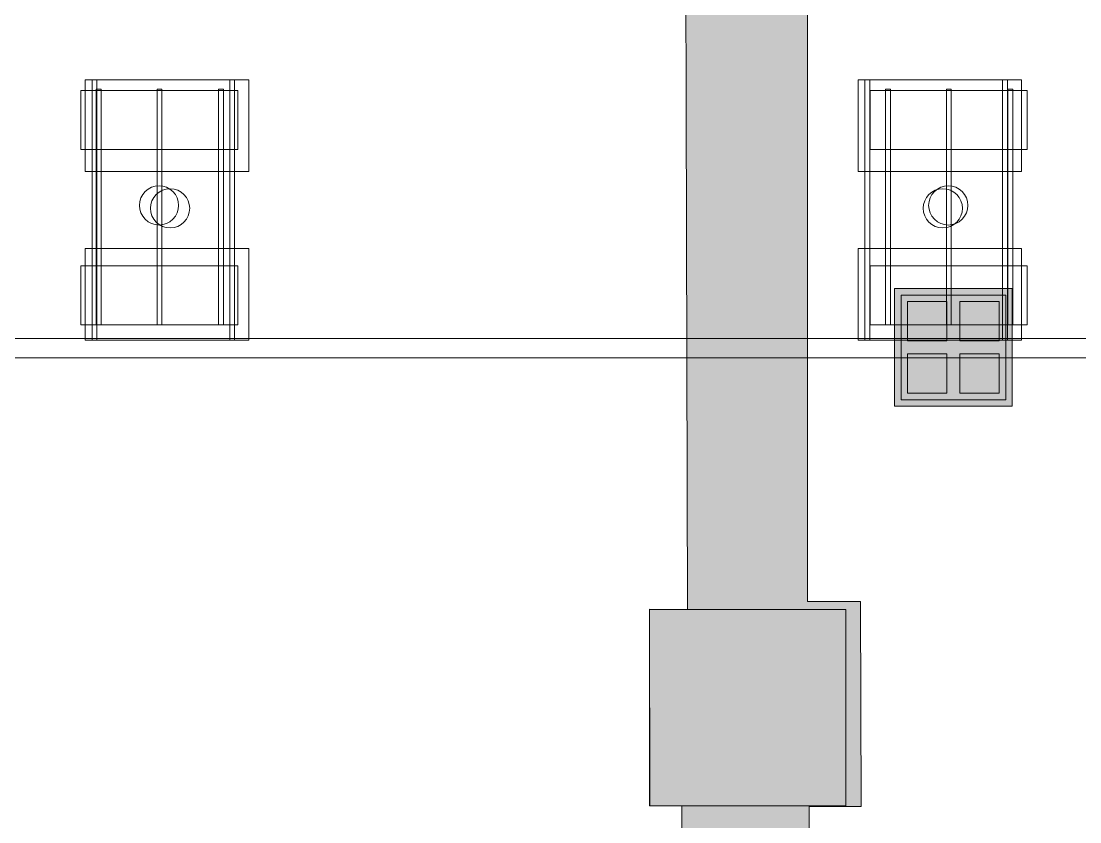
# Model space of a CAD drawing. Header units: inches. Extents: x -10671 to 1761, y -674 to 7170.
# Drawn here: x -3183.2 to -2859.6, y 1673.3 to 1918 of the extents above; entities that cross this region are included whole.
import ezdxf

# ---------------------------------------------------------------- set-up
doc = ezdxf.new("R2010")
doc.units = ezdxf.units.IN
doc.header["$LTSCALE"] = 19.2
doc.header["$MEASUREMENT"] = 0
for name, color, linetype, lineweight, true_color in [('DWG-bldg-utility box', 3, 'Continuous', 18, 0x00ff00), ('PDF', 6, 'Continuous', 5, 0xff00ff), ('Venue-Ceiling-HVAC', 7, 'Continuous', 5, 0xbbbbbb), ('Venue-Rigging Steel-High', 7, 'Continuous', 5, 0x800000)]:
    doc.layers.add(name, color=color, linetype=linetype, lineweight=lineweight, true_color=true_color)
doc.layers.add('Venue-Ceiling-Lights', color=7, linetype='Continuous', lineweight=5)
doc.layers.add('Venue-Floor Pockets', color=7, linetype='Continuous', lineweight=5)

# ---------------------------------------------------------------- blocks, each defined once
blk = doc.blocks.new('FLOORBOX')
at = {"layer": 'Venue-Floor Pockets', "linetype": 'Continuous', "lineweight": 0, "true_color": 0xaaaaaa}
blk.add_hatch(color=253, dxfattribs=at).paths.add_polyline_path([(-18, 18), (18, 18), (18, -18), (-18, -18)])
at = {"layer": 'Venue-Floor Pockets', "linetype": 'Continuous', "lineweight": 0, "true_color": 0xbbbbbb}
blk.add_hatch(color=9, dxfattribs=at).paths.add_polyline_path([(-16, 16), (16, 16), (16, -16), (-16, -16)])
at = {"layer": 'Venue-Floor Pockets', "linetype": 'Continuous', "lineweight": 0, "true_color": 0xdddddd}
for points in [[(-14, 14), (-2, 14), (-2, 2), (-14, 2)], [(2, 14), (14, 14), (14, 2), (2, 2)], [(-14, -2), (-2, -2), (-2, -14), (-14, -14)], [(2, -2), (14, -2), (14, -14), (2, -14)]]:
    blk.add_hatch(color=254, dxfattribs=at).paths.add_polyline_path(points)
at = {"layer": 'Venue-Floor Pockets', "color": 7, "linetype": 'Continuous', "lineweight": 5, "flags": 128}
for points in [[(-18, 18), (18, 18), (18, -18), (-18, -18)], [(-16, 16), (16, 16), (16, -16), (-16, -16)], [(-14, 14), (-2, 14), (-2, 2), (-14, 2)], [(2, 14), (14, 14), (14, 2), (2, 2)], [(-14, -2), (-2, -2), (-2, -14), (-14, -14)], [(2, -2), (14, -2), (14, -14), (2, -14)]]:
    blk.add_lwpolyline(points, close=True, dxfattribs=at)
blk = doc.blocks.new('Group-1335-1')
at = {"layer": 'Venue-Ceiling-HVAC'}
for points in [[(-2991.11, 1678.17, 360.05), (-2991.11, 1678.17, 390.05), (-2991.11, 1738.17, 390.05), (-2991.11, 1738.17, 360.05)], [(-2931.11, 1678.17, 360.05), (-2991.11, 1678.17, 360.05), (-2991.11, 1738.17, 360.05), (-2931.11, 1738.17, 360.05)], [(-2931.11, 1678.17, 390.05), (-2991.11, 1678.17, 390.05), (-2991.11, 1738.17, 390.05), (-2931.11, 1738.17, 390.05)], [(-2991.11, 1738.17, 360.05), (-2991.11, 1738.17, 390.05), (-2931.11, 1738.17, 390.05), (-2931.11, 1738.17, 360.05)], [(-2931.11, 1738.17, 360.05), (-2931.11, 1738.17, 390.05), (-2931.11, 1678.17, 390.05), (-2931.11, 1678.17, 360.05)], [(-2931.11, 1678.17, 360.05), (-2931.11, 1678.17, 390.05), (-2991.11, 1678.17, 390.05), (-2991.11, 1678.17, 360.05)]]:
    blk.add_3dface(points, dxfattribs=at)
blk = doc.blocks.new('Group-1500-1')
at = {"layer": 'PDF'}
for points, invisible_edges in [([(-2905.7, 1860.51, 398), (-2904.8, 1865.02, 398), (-2898.64, 1867.57, 398), (-2905.7, 1860.51, 398)], 15), ([(-2898.64, 1867.57, 398), (-2898.64, 1855.8, 398), (-2905.7, 1860.51, 398), (-2898.64, 1867.57, 398)], 15), ([(-2900.98, 1867.57, 388), (-2904.8, 1865.02, 388), (-2905.7, 1862.86, 388), (-2900.98, 1867.57, 388)], 15), ([(-2900.98, 1867.57, 388), (-2905.7, 1862.86, 388), (-2904.8, 1858.35, 388), (-2900.98, 1867.57, 388)], 15), ([(-2904.8, 1865.02, 398), (-2903.15, 1866.67, 398), (-2900.98, 1867.57, 398), (-2904.8, 1865.02, 398)], 15), ([(-2904.8, 1865.02, 398), (-2900.98, 1867.57, 398), (-2898.64, 1867.57, 398), (-2904.8, 1865.02, 398)], 15), ([(-2900.98, 1867.57, 388), (-2903.15, 1866.67, 388), (-2904.8, 1865.02, 388), (-2900.98, 1867.57, 388)], 15), ([(-2900.98, 1867.57, 388), (-2904.8, 1858.35, 388), (-2894.82, 1858.35, 388), (-2900.98, 1867.57, 388)], 15), ([(-2903.15, 1866.67, 398), (-2902.11, 1867.23, 398), (-2900.98, 1867.57, 398), (-2903.15, 1866.67, 398)], 12), ([(-2900.98, 1867.57, 388), (-2902.11, 1867.23, 388), (-2903.15, 1866.67, 388), (-2900.98, 1867.57, 388)], 12), ([(-2900.98, 1867.57, 398), (-2899.81, 1867.68, 398), (-2898.64, 1867.57, 398), (-2900.98, 1867.57, 398)], 12), ([(-2898.64, 1867.57, 388), (-2899.81, 1867.68, 388), (-2900.98, 1867.57, 388), (-2898.64, 1867.57, 388)], 12), ([(-2894.82, 1865.02, 388), (-2898.64, 1867.57, 388), (-2900.98, 1867.57, 388), (-2894.82, 1865.02, 388)], 15), ([(-2894.82, 1858.35, 388), (-2894.82, 1865.02, 388), (-2900.98, 1867.57, 388), (-2894.82, 1858.35, 388)], 15), ([(-2898.64, 1867.57, 398), (-2897.52, 1867.23, 398), (-2896.48, 1866.67, 398), (-2898.64, 1867.57, 398)], 12), ([(-2898.64, 1867.57, 398), (-2896.48, 1866.67, 398), (-2894.82, 1865.02, 398), (-2898.64, 1867.57, 398)], 15), ([(-2898.64, 1867.57, 398), (-2894.82, 1865.02, 398), (-2893.93, 1860.51, 398), (-2898.64, 1867.57, 398)], 15), ([(-2898.64, 1867.57, 398), (-2893.93, 1860.51, 398), (-2898.64, 1855.8, 398), (-2898.64, 1867.57, 398)], 15), ([(-2896.48, 1866.67, 388), (-2897.52, 1867.23, 388), (-2898.64, 1867.57, 388), (-2896.48, 1866.67, 388)], 12), ([(-2894.82, 1865.02, 388), (-2896.48, 1866.67, 388), (-2898.64, 1867.57, 388), (-2894.82, 1865.02, 388)], 15), ([(-2905.7, 1862.86, 398), (-2905.36, 1863.98, 398), (-2904.8, 1865.02, 398), (-2905.7, 1862.86, 398)], 12), ([(-2905.7, 1860.51, 398), (-2905.7, 1862.86, 398), (-2904.8, 1865.02, 398), (-2905.7, 1860.51, 398)], 15), ([(-2904.8, 1865.02, 388), (-2905.36, 1863.98, 388), (-2905.7, 1862.86, 388), (-2904.8, 1865.02, 388)], 12), ([(-2904.8, 1865.02, 398), (-2904.05, 1865.93, 398), (-2903.15, 1866.67, 398), (-2904.8, 1865.02, 398)], 12), ([(-2903.15, 1866.67, 388), (-2904.05, 1865.93, 388), (-2904.8, 1865.02, 388), (-2903.15, 1866.67, 388)], 12), ([(-2896.48, 1866.67, 398), (-2895.57, 1865.93, 398), (-2894.82, 1865.02, 398), (-2896.48, 1866.67, 398)], 12), ([(-2894.82, 1865.02, 388), (-2895.57, 1865.93, 388), (-2896.48, 1866.67, 388), (-2894.82, 1865.02, 388)], 12), ([(-2894.82, 1865.02, 398), (-2894.27, 1863.98, 398), (-2893.93, 1862.86, 398), (-2894.82, 1865.02, 398)], 12), ([(-2894.82, 1865.02, 398), (-2893.93, 1862.86, 398), (-2893.93, 1860.51, 398), (-2894.82, 1865.02, 398)], 15), ([(-2893.93, 1862.86, 388), (-2894.27, 1863.98, 388), (-2894.82, 1865.02, 388), (-2893.93, 1862.86, 388)], 12), ([(-2894.82, 1858.35, 388), (-2893.93, 1862.86, 388), (-2894.82, 1865.02, 388), (-2894.82, 1858.35, 388)], 15), ([(-2905.7, 1860.51, 398), (-2905.81, 1861.68, 398), (-2905.7, 1862.86, 398), (-2905.7, 1860.51, 398)], 12), ([(-2905.7, 1862.86, 388), (-2905.81, 1861.68, 388), (-2905.7, 1860.51, 388), (-2905.7, 1862.86, 388)], 12), ([(-2905.7, 1862.86, 388), (-2905.7, 1860.51, 388), (-2904.8, 1858.35, 388), (-2905.7, 1862.86, 388)], 15), ([(-2894.82, 1858.35, 388), (-2893.93, 1860.51, 388), (-2893.93, 1862.86, 388), (-2894.82, 1858.35, 388)], 15), ([(-2893.93, 1862.86, 398), (-2893.81, 1861.68, 398), (-2893.93, 1860.51, 398), (-2893.93, 1862.86, 398)], 12), ([(-2893.93, 1860.51, 388), (-2893.81, 1861.68, 388), (-2893.93, 1862.86, 388), (-2893.93, 1860.51, 388)], 12), ([(-2904.8, 1858.35, 398), (-2905.36, 1859.39, 398), (-2905.7, 1860.51, 398), (-2904.8, 1858.35, 398)], 12), ([(-2902.11, 1856.14, 398), (-2904.8, 1858.35, 398), (-2905.7, 1860.51, 398), (-2902.11, 1856.14, 398)], 15), ([(-2898.64, 1855.8, 398), (-2902.11, 1856.14, 398), (-2905.7, 1860.51, 398), (-2898.64, 1855.8, 398)], 15), ([(-2905.7, 1860.51, 388), (-2905.36, 1859.39, 388), (-2904.8, 1858.35, 388), (-2905.7, 1860.51, 388)], 12), ([(-2903.15, 1856.7, 398), (-2904.05, 1857.44, 398), (-2904.8, 1858.35, 398), (-2903.15, 1856.7, 398)], 12), ([(-2902.11, 1856.14, 398), (-2903.15, 1856.7, 398), (-2904.8, 1858.35, 398), (-2902.11, 1856.14, 398)], 14), ([(-2904.8, 1858.35, 388), (-2904.05, 1857.44, 388), (-2903.15, 1856.7, 388), (-2904.8, 1858.35, 388)], 12), ([(-2904.8, 1858.35, 388), (-2903.15, 1856.7, 388), (-2902.11, 1856.14, 388), (-2904.8, 1858.35, 388)], 13), ([(-2904.8, 1858.35, 388), (-2902.11, 1856.14, 388), (-2898.64, 1855.8, 388), (-2904.8, 1858.35, 388)], 15), ([(-2904.8, 1858.35, 388), (-2898.64, 1855.8, 388), (-2894.82, 1858.35, 388), (-2904.8, 1858.35, 388)], 15), ([(-2893.93, 1860.51, 398), (-2894.82, 1858.35, 398), (-2898.64, 1855.8, 398), (-2893.93, 1860.51, 398)], 15), ([(-2894.82, 1858.35, 398), (-2896.48, 1856.7, 398), (-2898.64, 1855.8, 398), (-2894.82, 1858.35, 398)], 15), ([(-2898.64, 1855.8, 388), (-2896.48, 1856.7, 388), (-2894.82, 1858.35, 388), (-2898.64, 1855.8, 388)], 15), ([(-2894.82, 1858.35, 398), (-2895.57, 1857.44, 398), (-2896.48, 1856.7, 398), (-2894.82, 1858.35, 398)], 12), ([(-2896.48, 1856.7, 388), (-2895.57, 1857.44, 388), (-2894.82, 1858.35, 388), (-2896.48, 1856.7, 388)], 12), ([(-2893.93, 1860.51, 398), (-2894.27, 1859.39, 398), (-2894.82, 1858.35, 398), (-2893.93, 1860.51, 398)], 12), ([(-2894.82, 1858.35, 388), (-2894.27, 1859.39, 388), (-2893.93, 1860.51, 388), (-2894.82, 1858.35, 388)], 12), ([(-2899.81, 1855.68, 398), (-2900.98, 1855.8, 398), (-2902.11, 1856.14, 398), (-2899.81, 1855.68, 398)], 12), ([(-2898.64, 1855.8, 398), (-2899.81, 1855.68, 398), (-2902.11, 1856.14, 398), (-2898.64, 1855.8, 398)], 14), ([(-2902.11, 1856.14, 388), (-2900.98, 1855.8, 388), (-2899.81, 1855.68, 388), (-2902.11, 1856.14, 388)], 12), ([(-2902.11, 1856.14, 388), (-2899.81, 1855.68, 388), (-2898.64, 1855.8, 388), (-2902.11, 1856.14, 388)], 13), ([(-2896.48, 1856.7, 398), (-2897.52, 1856.14, 398), (-2898.64, 1855.8, 398), (-2896.48, 1856.7, 398)], 12), ([(-2898.64, 1855.8, 388), (-2897.52, 1856.14, 388), (-2896.48, 1856.7, 388), (-2898.64, 1855.8, 388)], 12)]:
    blk.add_3dface(points, dxfattribs=dict(at, invisible_edges=invisible_edges))
for points in [[(-2902.11, 1867.23, 388), (-2902.11, 1867.23, 398), (-2900.98, 1867.57, 398), (-2900.98, 1867.57, 388)], [(-2900.98, 1867.57, 388), (-2900.98, 1867.57, 398), (-2899.81, 1867.68, 398), (-2899.81, 1867.68, 388)], [(-2899.81, 1867.68, 388), (-2899.81, 1867.68, 398), (-2898.64, 1867.57, 398), (-2898.64, 1867.57, 388)], [(-2898.64, 1867.57, 388), (-2898.64, 1867.57, 398), (-2897.52, 1867.23, 398), (-2897.52, 1867.23, 388)], [(-2905.36, 1863.98, 388), (-2905.36, 1863.98, 398), (-2904.8, 1865.02, 398), (-2904.8, 1865.02, 388)], [(-2904.8, 1865.02, 388), (-2904.8, 1865.02, 398), (-2904.05, 1865.93, 398), (-2904.05, 1865.93, 388)], [(-2904.05, 1865.93, 388), (-2904.05, 1865.93, 398), (-2903.15, 1866.67, 398), (-2903.15, 1866.67, 388)], [(-2903.15, 1866.67, 388), (-2903.15, 1866.67, 398), (-2902.11, 1867.23, 398), (-2902.11, 1867.23, 388)], [(-2897.52, 1867.23, 388), (-2897.52, 1867.23, 398), (-2896.48, 1866.67, 398), (-2896.48, 1866.67, 388)], [(-2896.48, 1866.67, 388), (-2896.48, 1866.67, 398), (-2895.57, 1865.93, 398), (-2895.57, 1865.93, 388)], [(-2895.57, 1865.93, 388), (-2895.57, 1865.93, 398), (-2894.82, 1865.02, 398), (-2894.82, 1865.02, 388)], [(-2894.82, 1865.02, 388), (-2894.82, 1865.02, 398), (-2894.27, 1863.98, 398), (-2894.27, 1863.98, 388)], [(-2905.81, 1861.68, 388), (-2905.81, 1861.68, 398), (-2905.7, 1862.86, 398), (-2905.7, 1862.86, 388)], [(-2905.7, 1860.51, 388), (-2905.7, 1860.51, 398), (-2905.81, 1861.68, 398), (-2905.81, 1861.68, 388)], [(-2905.7, 1862.86, 388), (-2905.7, 1862.86, 398), (-2905.36, 1863.98, 398), (-2905.36, 1863.98, 388)], [(-2894.27, 1863.98, 388), (-2894.27, 1863.98, 398), (-2893.93, 1862.86, 398), (-2893.93, 1862.86, 388)], [(-2893.93, 1862.86, 388), (-2893.93, 1862.86, 398), (-2893.81, 1861.68, 398), (-2893.81, 1861.68, 388)], [(-2893.81, 1861.68, 388), (-2893.81, 1861.68, 398), (-2893.93, 1860.51, 398), (-2893.93, 1860.51, 388)], [(-2905.36, 1859.39, 388), (-2905.36, 1859.39, 398), (-2905.7, 1860.51, 398), (-2905.7, 1860.51, 388)], [(-2904.8, 1858.35, 388), (-2904.8, 1858.35, 398), (-2905.36, 1859.39, 398), (-2905.36, 1859.39, 388)], [(-2904.05, 1857.44, 388), (-2904.05, 1857.44, 398), (-2904.8, 1858.35, 398), (-2904.8, 1858.35, 388)], [(-2894.82, 1858.35, 388), (-2894.82, 1858.35, 398), (-2895.57, 1857.44, 398), (-2895.57, 1857.44, 388)], [(-2894.27, 1859.39, 388), (-2894.27, 1859.39, 398), (-2894.82, 1858.35, 398), (-2894.82, 1858.35, 388)], [(-2893.93, 1860.51, 388), (-2893.93, 1860.51, 398), (-2894.27, 1859.39, 398), (-2894.27, 1859.39, 388)], [(-2903.15, 1856.7, 388), (-2903.15, 1856.7, 398), (-2904.05, 1857.44, 398), (-2904.05, 1857.44, 388)], [(-2902.11, 1856.14, 388), (-2902.11, 1856.14, 398), (-2903.15, 1856.7, 398), (-2903.15, 1856.7, 388)], [(-2900.98, 1855.8, 388), (-2900.98, 1855.8, 398), (-2902.11, 1856.14, 398), (-2902.11, 1856.14, 388)], [(-2899.81, 1855.68, 388), (-2899.81, 1855.68, 398), (-2900.98, 1855.8, 398), (-2900.98, 1855.8, 388)], [(-2898.64, 1855.8, 388), (-2898.64, 1855.8, 398), (-2899.81, 1855.68, 398), (-2899.81, 1855.68, 388)], [(-2897.52, 1856.14, 388), (-2897.52, 1856.14, 398), (-2898.64, 1855.8, 398), (-2898.64, 1855.8, 388)], [(-2896.48, 1856.7, 388), (-2896.48, 1856.7, 398), (-2897.52, 1856.14, 398), (-2897.52, 1856.14, 388)], [(-2895.57, 1857.44, 388), (-2895.57, 1857.44, 398), (-2896.48, 1856.7, 398), (-2896.48, 1856.7, 388)]]:
    blk.add_3dface(points, dxfattribs=at)
blk = doc.blocks.new('Group-1501-1')
at = {"layer": 'PDF'}
for points in [[(-2923.69, 1896.79, 393.91), (-2923.69, 1896.79, 397.91), (-2875.69, 1896.79, 397.91), (-2875.69, 1896.79, 393.91)], [(-2923.69, 1878.79, 393.91), (-2923.69, 1878.79, 397.91), (-2923.69, 1896.79, 397.91), (-2923.69, 1896.79, 393.91)], [(-2875.69, 1896.79, 397.91), (-2923.69, 1896.79, 397.91), (-2923.69, 1878.79, 397.91), (-2875.69, 1878.79, 397.91)], [(-2875.69, 1878.79, 393.91), (-2923.69, 1878.79, 393.91), (-2923.69, 1896.79, 393.91), (-2875.69, 1896.79, 393.91)], [(-2875.69, 1896.79, 393.91), (-2875.69, 1896.79, 397.91), (-2875.69, 1878.79, 397.91), (-2875.69, 1878.79, 393.91)], [(-2875.69, 1878.79, 393.91), (-2875.69, 1878.79, 397.91), (-2923.69, 1878.79, 397.91), (-2923.69, 1878.79, 393.91)]]:
    blk.add_3dface(points, dxfattribs=at)
blk = doc.blocks.new('Group-1502-1')
at = {"layer": 'PDF'}
for points in [[(-2881.58, 1897.18, 397.97), (-2881.58, 1897.18, 398.97), (-2880.08, 1897.18, 398.97), (-2880.08, 1897.18, 397.97)], [(-2881.58, 1825.18, 397.97), (-2881.58, 1825.18, 398.97), (-2881.58, 1897.18, 398.97), (-2881.58, 1897.18, 397.97)], [(-2880.08, 1897.18, 398.97), (-2881.58, 1897.18, 398.97), (-2881.58, 1825.18, 398.97), (-2880.08, 1825.18, 398.97)], [(-2880.08, 1825.18, 397.97), (-2881.58, 1825.18, 397.97), (-2881.58, 1897.18, 397.97), (-2880.08, 1897.18, 397.97)], [(-2880.08, 1897.18, 397.97), (-2880.08, 1897.18, 398.97), (-2880.08, 1825.18, 398.97), (-2880.08, 1825.18, 397.97)], [(-2880.08, 1825.18, 397.97), (-2880.08, 1825.18, 398.97), (-2881.58, 1825.18, 398.97), (-2881.58, 1825.18, 397.97)]]:
    blk.add_3dface(points, dxfattribs=at)
blk = doc.blocks.new('Group-1503-1')
at = {"layer": 'PDF'}
for points in [[(-2900.4, 1897.18, 397.97), (-2900.4, 1897.18, 398.97), (-2898.9, 1897.18, 398.97), (-2898.9, 1897.18, 397.97)], [(-2900.4, 1825.18, 397.97), (-2900.4, 1825.18, 398.97), (-2900.4, 1897.18, 398.97), (-2900.4, 1897.18, 397.97)], [(-2898.9, 1897.18, 398.97), (-2900.4, 1897.18, 398.97), (-2900.4, 1825.18, 398.97), (-2898.9, 1825.18, 398.97)], [(-2898.9, 1825.18, 397.97), (-2900.4, 1825.18, 397.97), (-2900.4, 1897.18, 397.97), (-2898.9, 1897.18, 397.97)], [(-2898.9, 1897.18, 397.97), (-2898.9, 1897.18, 398.97), (-2898.9, 1825.18, 398.97), (-2898.9, 1825.18, 397.97)], [(-2898.9, 1825.18, 397.97), (-2898.9, 1825.18, 398.97), (-2900.4, 1825.18, 398.97), (-2900.4, 1825.18, 397.97)]]:
    blk.add_3dface(points, dxfattribs=at)
blk = doc.blocks.new('Group-1504-1')
at = {"layer": 'PDF'}
for points in [[(-2919, 1897.18, 397.97), (-2919, 1897.18, 398.97), (-2917.5, 1897.18, 398.97), (-2917.5, 1897.18, 397.97)], [(-2919, 1825.18, 397.97), (-2919, 1825.18, 398.97), (-2919, 1897.18, 398.97), (-2919, 1897.18, 397.97)], [(-2917.5, 1897.18, 398.97), (-2919, 1897.18, 398.97), (-2919, 1825.18, 398.97), (-2917.5, 1825.18, 398.97)], [(-2917.5, 1825.18, 397.97), (-2919, 1825.18, 397.97), (-2919, 1897.18, 397.97), (-2917.5, 1897.18, 397.97)], [(-2917.5, 1897.18, 397.97), (-2917.5, 1897.18, 398.97), (-2917.5, 1825.18, 398.97), (-2917.5, 1825.18, 397.97)], [(-2917.5, 1825.18, 397.97), (-2917.5, 1825.18, 398.97), (-2919, 1825.18, 398.97), (-2919, 1825.18, 397.97)]]:
    blk.add_3dface(points, dxfattribs=at)
blk = doc.blocks.new('Group-1505-1')
at = {"layer": 'PDF'}
for points in [[(-2923.69, 1843.16, 393.91), (-2923.69, 1843.16, 397.91), (-2875.69, 1843.16, 397.91), (-2875.69, 1843.16, 393.91)], [(-2923.69, 1825.16, 393.91), (-2923.69, 1825.16, 397.91), (-2923.69, 1843.16, 397.91), (-2923.69, 1843.16, 393.91)], [(-2875.69, 1843.16, 397.91), (-2923.69, 1843.16, 397.91), (-2923.69, 1825.16, 397.91), (-2875.69, 1825.16, 397.91)], [(-2875.69, 1825.16, 393.91), (-2923.69, 1825.16, 393.91), (-2923.69, 1843.16, 393.91), (-2875.69, 1843.16, 393.91)], [(-2875.69, 1843.16, 393.91), (-2875.69, 1843.16, 397.91), (-2875.69, 1825.16, 397.91), (-2875.69, 1825.16, 393.91)], [(-2875.69, 1825.16, 393.91), (-2875.69, 1825.16, 397.91), (-2923.69, 1825.16, 397.91), (-2923.69, 1825.16, 393.91)]]:
    blk.add_3dface(points, dxfattribs=at)
blk = doc.blocks.new('Group-1506-1')
at = {"layer": 'PDF'}
for name in ['Group-1501-1', 'Group-1504-1', 'Group-1503-1', 'Group-1502-1', 'Group-1500-1', 'Group-1505-1']:
    blk.add_blockref(name, (0, 0), dxfattribs=at)
blk = doc.blocks.new('Group-1584-1')
at = {"layer": 'PDF'}
for points, invisible_edges in [([(-3146.96, 1862.86, 398), (-3144.41, 1866.67, 398), (-3139.91, 1867.57, 398), (-3146.96, 1862.86, 398)], 15), ([(-3144.41, 1856.7, 398), (-3146.96, 1862.86, 398), (-3139.91, 1867.57, 398), (-3144.41, 1856.7, 398)], 15), ([(-3142.25, 1867.57, 388), (-3146.07, 1865.02, 388), (-3146.96, 1860.51, 388), (-3142.25, 1867.57, 388)], 15), ([(-3142.25, 1867.57, 388), (-3146.96, 1860.51, 388), (-3137.74, 1856.7, 388), (-3142.25, 1867.57, 388)], 15), ([(-3142.25, 1867.57, 388), (-3144.41, 1866.67, 388), (-3146.07, 1865.02, 388), (-3142.25, 1867.57, 388)], 15), ([(-3144.41, 1866.67, 398), (-3143.37, 1867.23, 398), (-3142.25, 1867.57, 398), (-3144.41, 1866.67, 398)], 12), ([(-3144.41, 1866.67, 398), (-3142.25, 1867.57, 398), (-3139.91, 1867.57, 398), (-3144.41, 1866.67, 398)], 15), ([(-3139.91, 1867.57, 398), (-3135.19, 1860.51, 398), (-3144.41, 1856.7, 398), (-3139.91, 1867.57, 398)], 15), ([(-3142.25, 1867.57, 388), (-3143.37, 1867.23, 388), (-3144.41, 1866.67, 388), (-3142.25, 1867.57, 388)], 12), ([(-3142.25, 1867.57, 398), (-3141.08, 1867.68, 398), (-3139.91, 1867.57, 398), (-3142.25, 1867.57, 398)], 12), ([(-3139.91, 1867.57, 388), (-3141.08, 1867.68, 388), (-3142.25, 1867.57, 388), (-3139.91, 1867.57, 388)], 12), ([(-3137.74, 1866.67, 388), (-3139.91, 1867.57, 388), (-3142.25, 1867.57, 388), (-3137.74, 1866.67, 388)], 15), ([(-3135.19, 1862.86, 388), (-3137.74, 1866.67, 388), (-3142.25, 1867.57, 388), (-3135.19, 1862.86, 388)], 15), ([(-3137.74, 1856.7, 388), (-3135.19, 1862.86, 388), (-3142.25, 1867.57, 388), (-3137.74, 1856.7, 388)], 15), ([(-3139.91, 1867.57, 398), (-3138.78, 1867.23, 398), (-3137.74, 1866.67, 398), (-3139.91, 1867.57, 398)], 12), ([(-3139.91, 1867.57, 398), (-3137.74, 1866.67, 398), (-3136.09, 1865.02, 398), (-3139.91, 1867.57, 398)], 15), ([(-3139.91, 1867.57, 398), (-3136.09, 1865.02, 398), (-3135.19, 1860.51, 398), (-3139.91, 1867.57, 398)], 15), ([(-3137.74, 1866.67, 388), (-3138.78, 1867.23, 388), (-3139.91, 1867.57, 388), (-3137.74, 1866.67, 388)], 12), ([(-3146.96, 1862.86, 398), (-3146.07, 1865.02, 398), (-3144.41, 1866.67, 398), (-3146.96, 1862.86, 398)], 15), ([(-3146.96, 1862.86, 398), (-3146.62, 1863.98, 398), (-3146.07, 1865.02, 398), (-3146.96, 1862.86, 398)], 12), ([(-3146.07, 1865.02, 388), (-3146.62, 1863.98, 388), (-3146.96, 1862.86, 388), (-3146.07, 1865.02, 388)], 12), ([(-3146.07, 1865.02, 388), (-3146.96, 1862.86, 388), (-3146.96, 1860.51, 388), (-3146.07, 1865.02, 388)], 15), ([(-3146.07, 1865.02, 398), (-3145.32, 1865.93, 398), (-3144.41, 1866.67, 398), (-3146.07, 1865.02, 398)], 12), ([(-3144.41, 1866.67, 388), (-3145.32, 1865.93, 388), (-3146.07, 1865.02, 388), (-3144.41, 1866.67, 388)], 12), ([(-3137.74, 1866.67, 398), (-3136.83, 1865.93, 398), (-3136.09, 1865.02, 398), (-3137.74, 1866.67, 398)], 12), ([(-3136.09, 1865.02, 388), (-3136.83, 1865.93, 388), (-3137.74, 1866.67, 388), (-3136.09, 1865.02, 388)], 12), ([(-3135.19, 1862.86, 388), (-3136.09, 1865.02, 388), (-3137.74, 1866.67, 388), (-3135.19, 1862.86, 388)], 15), ([(-3136.09, 1865.02, 398), (-3135.53, 1863.98, 398), (-3135.19, 1862.86, 398), (-3136.09, 1865.02, 398)], 12), ([(-3136.09, 1865.02, 398), (-3135.19, 1862.86, 398), (-3135.19, 1860.51, 398), (-3136.09, 1865.02, 398)], 15), ([(-3135.19, 1862.86, 388), (-3135.53, 1863.98, 388), (-3136.09, 1865.02, 388), (-3135.19, 1862.86, 388)], 12), ([(-3146.96, 1860.51, 398), (-3147.08, 1861.68, 398), (-3146.96, 1862.86, 398), (-3146.96, 1860.51, 398)], 12), ([(-3146.96, 1862.86, 388), (-3147.08, 1861.68, 388), (-3146.96, 1860.51, 388), (-3146.96, 1862.86, 388)], 12), ([(-3144.41, 1856.7, 398), (-3146.96, 1860.51, 398), (-3146.96, 1862.86, 398), (-3144.41, 1856.7, 398)], 15), ([(-3137.74, 1856.7, 388), (-3135.19, 1860.51, 388), (-3135.19, 1862.86, 388), (-3137.74, 1856.7, 388)], 15), ([(-3135.19, 1862.86, 398), (-3135.08, 1861.68, 398), (-3135.19, 1860.51, 398), (-3135.19, 1862.86, 398)], 12), ([(-3135.19, 1860.51, 388), (-3135.08, 1861.68, 388), (-3135.19, 1862.86, 388), (-3135.19, 1860.51, 388)], 12), ([(-3146.07, 1858.35, 398), (-3146.62, 1859.39, 398), (-3146.96, 1860.51, 398), (-3146.07, 1858.35, 398)], 12), ([(-3144.41, 1856.7, 398), (-3146.07, 1858.35, 398), (-3146.96, 1860.51, 398), (-3144.41, 1856.7, 398)], 15), ([(-3146.96, 1860.51, 388), (-3146.62, 1859.39, 388), (-3146.07, 1858.35, 388), (-3146.96, 1860.51, 388)], 12), ([(-3146.96, 1860.51, 388), (-3146.07, 1858.35, 388), (-3144.41, 1856.7, 388), (-3146.96, 1860.51, 388)], 15), ([(-3146.96, 1860.51, 388), (-3144.41, 1856.7, 388), (-3137.74, 1856.7, 388), (-3146.96, 1860.51, 388)], 15), ([(-3144.41, 1856.7, 398), (-3145.32, 1857.44, 398), (-3146.07, 1858.35, 398), (-3144.41, 1856.7, 398)], 12), ([(-3146.07, 1858.35, 388), (-3145.32, 1857.44, 388), (-3144.41, 1856.7, 388), (-3146.07, 1858.35, 388)], 12), ([(-3135.19, 1860.51, 398), (-3137.74, 1856.7, 398), (-3144.41, 1856.7, 398), (-3135.19, 1860.51, 398)], 15), ([(-3135.19, 1860.51, 398), (-3136.09, 1858.35, 398), (-3137.74, 1856.7, 398), (-3135.19, 1860.51, 398)], 15), ([(-3137.74, 1856.7, 388), (-3136.09, 1858.35, 388), (-3135.19, 1860.51, 388), (-3137.74, 1856.7, 388)], 15), ([(-3136.09, 1858.35, 398), (-3136.83, 1857.44, 398), (-3137.74, 1856.7, 398), (-3136.09, 1858.35, 398)], 12), ([(-3137.74, 1856.7, 388), (-3136.83, 1857.44, 388), (-3136.09, 1858.35, 388), (-3137.74, 1856.7, 388)], 12), ([(-3135.19, 1860.51, 398), (-3135.53, 1859.39, 398), (-3136.09, 1858.35, 398), (-3135.19, 1860.51, 398)], 12), ([(-3136.09, 1858.35, 388), (-3135.53, 1859.39, 388), (-3135.19, 1860.51, 388), (-3136.09, 1858.35, 388)], 12), ([(-3142.25, 1855.8, 398), (-3143.37, 1856.14, 398), (-3144.41, 1856.7, 398), (-3142.25, 1855.8, 398)], 12), ([(-3137.74, 1856.7, 398), (-3142.25, 1855.8, 398), (-3144.41, 1856.7, 398), (-3137.74, 1856.7, 398)], 15), ([(-3144.41, 1856.7, 388), (-3143.37, 1856.14, 388), (-3142.25, 1855.8, 388), (-3144.41, 1856.7, 388)], 12), ([(-3144.41, 1856.7, 388), (-3142.25, 1855.8, 388), (-3139.91, 1855.8, 388), (-3144.41, 1856.7, 388)], 15), ([(-3144.41, 1856.7, 388), (-3139.91, 1855.8, 388), (-3137.74, 1856.7, 388), (-3144.41, 1856.7, 388)], 15), ([(-3137.74, 1856.7, 398), (-3139.91, 1855.8, 398), (-3142.25, 1855.8, 398), (-3137.74, 1856.7, 398)], 15), ([(-3139.91, 1855.8, 398), (-3141.08, 1855.68, 398), (-3142.25, 1855.8, 398), (-3139.91, 1855.8, 398)], 12), ([(-3142.25, 1855.8, 388), (-3141.08, 1855.68, 388), (-3139.91, 1855.8, 388), (-3142.25, 1855.8, 388)], 12), ([(-3137.74, 1856.7, 398), (-3138.78, 1856.14, 398), (-3139.91, 1855.8, 398), (-3137.74, 1856.7, 398)], 12), ([(-3139.91, 1855.8, 388), (-3138.78, 1856.14, 388), (-3137.74, 1856.7, 388), (-3139.91, 1855.8, 388)], 12)]:
    blk.add_3dface(points, dxfattribs=dict(at, invisible_edges=invisible_edges))
for points in [[(-3143.37, 1867.23, 388), (-3143.37, 1867.23, 398), (-3142.25, 1867.57, 398), (-3142.25, 1867.57, 388)], [(-3142.25, 1867.57, 388), (-3142.25, 1867.57, 398), (-3141.08, 1867.68, 398), (-3141.08, 1867.68, 388)], [(-3141.08, 1867.68, 388), (-3141.08, 1867.68, 398), (-3139.91, 1867.57, 398), (-3139.91, 1867.57, 388)], [(-3139.91, 1867.57, 388), (-3139.91, 1867.57, 398), (-3138.78, 1867.23, 398), (-3138.78, 1867.23, 388)], [(-3146.62, 1863.98, 388), (-3146.62, 1863.98, 398), (-3146.07, 1865.02, 398), (-3146.07, 1865.02, 388)], [(-3146.07, 1865.02, 388), (-3146.07, 1865.02, 398), (-3145.32, 1865.93, 398), (-3145.32, 1865.93, 388)], [(-3145.32, 1865.93, 388), (-3145.32, 1865.93, 398), (-3144.41, 1866.67, 398), (-3144.41, 1866.67, 388)], [(-3144.41, 1866.67, 388), (-3144.41, 1866.67, 398), (-3143.37, 1867.23, 398), (-3143.37, 1867.23, 388)], [(-3138.78, 1867.23, 388), (-3138.78, 1867.23, 398), (-3137.74, 1866.67, 398), (-3137.74, 1866.67, 388)], [(-3137.74, 1866.67, 388), (-3137.74, 1866.67, 398), (-3136.83, 1865.93, 398), (-3136.83, 1865.93, 388)], [(-3136.83, 1865.93, 388), (-3136.83, 1865.93, 398), (-3136.09, 1865.02, 398), (-3136.09, 1865.02, 388)], [(-3136.09, 1865.02, 388), (-3136.09, 1865.02, 398), (-3135.53, 1863.98, 398), (-3135.53, 1863.98, 388)], [(-3147.08, 1861.68, 388), (-3147.08, 1861.68, 398), (-3146.96, 1862.86, 398), (-3146.96, 1862.86, 388)], [(-3146.96, 1860.51, 388), (-3146.96, 1860.51, 398), (-3147.08, 1861.68, 398), (-3147.08, 1861.68, 388)], [(-3146.96, 1862.86, 388), (-3146.96, 1862.86, 398), (-3146.62, 1863.98, 398), (-3146.62, 1863.98, 388)], [(-3135.53, 1863.98, 388), (-3135.53, 1863.98, 398), (-3135.19, 1862.86, 398), (-3135.19, 1862.86, 388)], [(-3135.19, 1862.86, 388), (-3135.19, 1862.86, 398), (-3135.08, 1861.68, 398), (-3135.08, 1861.68, 388)], [(-3135.08, 1861.68, 388), (-3135.08, 1861.68, 398), (-3135.19, 1860.51, 398), (-3135.19, 1860.51, 388)], [(-3146.62, 1859.39, 388), (-3146.62, 1859.39, 398), (-3146.96, 1860.51, 398), (-3146.96, 1860.51, 388)], [(-3146.07, 1858.35, 388), (-3146.07, 1858.35, 398), (-3146.62, 1859.39, 398), (-3146.62, 1859.39, 388)], [(-3145.32, 1857.44, 388), (-3145.32, 1857.44, 398), (-3146.07, 1858.35, 398), (-3146.07, 1858.35, 388)], [(-3136.09, 1858.35, 388), (-3136.09, 1858.35, 398), (-3136.83, 1857.44, 398), (-3136.83, 1857.44, 388)], [(-3135.53, 1859.39, 388), (-3135.53, 1859.39, 398), (-3136.09, 1858.35, 398), (-3136.09, 1858.35, 388)], [(-3135.19, 1860.51, 388), (-3135.19, 1860.51, 398), (-3135.53, 1859.39, 398), (-3135.53, 1859.39, 388)], [(-3144.41, 1856.7, 388), (-3144.41, 1856.7, 398), (-3145.32, 1857.44, 398), (-3145.32, 1857.44, 388)], [(-3143.37, 1856.14, 388), (-3143.37, 1856.14, 398), (-3144.41, 1856.7, 398), (-3144.41, 1856.7, 388)], [(-3142.25, 1855.8, 388), (-3142.25, 1855.8, 398), (-3143.37, 1856.14, 398), (-3143.37, 1856.14, 388)], [(-3141.08, 1855.68, 388), (-3141.08, 1855.68, 398), (-3142.25, 1855.8, 398), (-3142.25, 1855.8, 388)], [(-3139.91, 1855.8, 388), (-3139.91, 1855.8, 398), (-3141.08, 1855.68, 398), (-3141.08, 1855.68, 388)], [(-3138.78, 1856.14, 388), (-3138.78, 1856.14, 398), (-3139.91, 1855.8, 398), (-3139.91, 1855.8, 388)], [(-3137.74, 1856.7, 388), (-3137.74, 1856.7, 398), (-3138.78, 1856.14, 398), (-3138.78, 1856.14, 388)], [(-3136.83, 1857.44, 388), (-3136.83, 1857.44, 398), (-3137.74, 1856.7, 398), (-3137.74, 1856.7, 388)]]:
    blk.add_3dface(points, dxfattribs=at)
blk = doc.blocks.new('Group-1585-1')
at = {"layer": 'PDF'}
for points in [[(-3164.95, 1896.79, 393.91), (-3164.95, 1896.79, 397.91), (-3116.95, 1896.79, 397.91), (-3116.95, 1896.79, 393.91)], [(-3164.95, 1878.79, 393.91), (-3164.95, 1878.79, 397.91), (-3164.95, 1896.79, 397.91), (-3164.95, 1896.79, 393.91)], [(-3116.95, 1896.79, 397.91), (-3164.95, 1896.79, 397.91), (-3164.95, 1878.79, 397.91), (-3116.95, 1878.79, 397.91)], [(-3116.95, 1878.79, 393.91), (-3164.95, 1878.79, 393.91), (-3164.95, 1896.79, 393.91), (-3116.95, 1896.79, 393.91)], [(-3116.95, 1896.79, 393.91), (-3116.95, 1896.79, 397.91), (-3116.95, 1878.79, 397.91), (-3116.95, 1878.79, 393.91)], [(-3116.95, 1878.79, 393.91), (-3116.95, 1878.79, 397.91), (-3164.95, 1878.79, 397.91), (-3164.95, 1878.79, 393.91)]]:
    blk.add_3dface(points, dxfattribs=at)
blk = doc.blocks.new('Group-1586-1')
at = {"layer": 'PDF'}
for points in [[(-3122.85, 1897.18, 397.97), (-3122.85, 1897.18, 398.97), (-3121.35, 1897.18, 398.97), (-3121.35, 1897.18, 397.97)], [(-3122.85, 1825.18, 397.97), (-3122.85, 1825.18, 398.97), (-3122.85, 1897.18, 398.97), (-3122.85, 1897.18, 397.97)], [(-3121.35, 1897.18, 398.97), (-3122.85, 1897.18, 398.97), (-3122.85, 1825.18, 398.97), (-3121.35, 1825.18, 398.97)], [(-3121.35, 1825.18, 397.97), (-3122.85, 1825.18, 397.97), (-3122.85, 1897.18, 397.97), (-3121.35, 1897.18, 397.97)], [(-3121.35, 1897.18, 397.97), (-3121.35, 1897.18, 398.97), (-3121.35, 1825.18, 398.97), (-3121.35, 1825.18, 397.97)], [(-3121.35, 1825.18, 397.97), (-3121.35, 1825.18, 398.97), (-3122.85, 1825.18, 398.97), (-3122.85, 1825.18, 397.97)]]:
    blk.add_3dface(points, dxfattribs=at)
blk = doc.blocks.new('Group-1587-1')
at = {"layer": 'PDF'}
for points in [[(-3141.67, 1897.18, 397.97), (-3141.67, 1897.18, 398.97), (-3140.17, 1897.18, 398.97), (-3140.17, 1897.18, 397.97)], [(-3141.67, 1825.18, 397.97), (-3141.67, 1825.18, 398.97), (-3141.67, 1897.18, 398.97), (-3141.67, 1897.18, 397.97)], [(-3140.17, 1897.18, 398.97), (-3141.67, 1897.18, 398.97), (-3141.67, 1825.18, 398.97), (-3140.17, 1825.18, 398.97)], [(-3140.17, 1825.18, 397.97), (-3141.67, 1825.18, 397.97), (-3141.67, 1897.18, 397.97), (-3140.17, 1897.18, 397.97)], [(-3140.17, 1897.18, 397.97), (-3140.17, 1897.18, 398.97), (-3140.17, 1825.18, 398.97), (-3140.17, 1825.18, 397.97)], [(-3140.17, 1825.18, 397.97), (-3140.17, 1825.18, 398.97), (-3141.67, 1825.18, 398.97), (-3141.67, 1825.18, 397.97)]]:
    blk.add_3dface(points, dxfattribs=at)
blk = doc.blocks.new('Group-1588-1')
at = {"layer": 'PDF'}
for points in [[(-3160.26, 1897.18, 397.97), (-3160.26, 1897.18, 398.97), (-3158.76, 1897.18, 398.97), (-3158.76, 1897.18, 397.97)], [(-3160.26, 1825.18, 397.97), (-3160.26, 1825.18, 398.97), (-3160.26, 1897.18, 398.97), (-3160.26, 1897.18, 397.97)], [(-3158.76, 1897.18, 398.97), (-3160.26, 1897.18, 398.97), (-3160.26, 1825.18, 398.97), (-3158.76, 1825.18, 398.97)], [(-3158.76, 1825.18, 397.97), (-3160.26, 1825.18, 397.97), (-3160.26, 1897.18, 397.97), (-3158.76, 1897.18, 397.97)], [(-3158.76, 1897.18, 397.97), (-3158.76, 1897.18, 398.97), (-3158.76, 1825.18, 398.97), (-3158.76, 1825.18, 397.97)], [(-3158.76, 1825.18, 397.97), (-3158.76, 1825.18, 398.97), (-3160.26, 1825.18, 398.97), (-3160.26, 1825.18, 397.97)]]:
    blk.add_3dface(points, dxfattribs=at)
blk = doc.blocks.new('Group-1589-1')
at = {"layer": 'PDF'}
for points in [[(-3164.95, 1843.16, 393.91), (-3164.95, 1843.16, 397.91), (-3116.95, 1843.16, 397.91), (-3116.95, 1843.16, 393.91)], [(-3164.95, 1825.16, 393.91), (-3164.95, 1825.16, 397.91), (-3164.95, 1843.16, 397.91), (-3164.95, 1843.16, 393.91)], [(-3116.95, 1843.16, 397.91), (-3164.95, 1843.16, 397.91), (-3164.95, 1825.16, 397.91), (-3116.95, 1825.16, 397.91)], [(-3116.95, 1825.16, 393.91), (-3164.95, 1825.16, 393.91), (-3164.95, 1843.16, 393.91), (-3116.95, 1843.16, 393.91)], [(-3116.95, 1843.16, 393.91), (-3116.95, 1843.16, 397.91), (-3116.95, 1825.16, 397.91), (-3116.95, 1825.16, 393.91)], [(-3116.95, 1825.16, 393.91), (-3116.95, 1825.16, 397.91), (-3164.95, 1825.16, 397.91), (-3164.95, 1825.16, 393.91)]]:
    blk.add_3dface(points, dxfattribs=at)
blk = doc.blocks.new('Group-1590-1')
at = {"layer": 'PDF'}
for name in ['Group-1585-1', 'Group-1588-1', 'Group-1587-1', 'Group-1586-1', 'Group-1584-1', 'Group-1589-1']:
    blk.add_blockref(name, (0, 0), dxfattribs=at)
blk = doc.blocks.new('Group-2750-1')
at = {"layer": 'Venue-Ceiling-Lights', "color": 7, "linetype": 'Continuous', "lineweight": 5, "flags": 128}
for points in [[(-3163.62, 1900.07), (-3113.62, 1900.07), (-3113.62, 1872.07), (-3163.62, 1872.07)], [(-3161.56, 1900.07), (-3160.06, 1900.07), (-3160.06, 1820.48), (-3161.56, 1820.48)], [(-3119.47, 1900.07), (-3117.97, 1900.07), (-3117.97, 1820.48), (-3119.47, 1820.48)], [(-3163.62, 1848.48), (-3113.62, 1848.48), (-3113.62, 1820.48), (-3163.62, 1820.48)]]:
    blk.add_lwpolyline(points, close=True, dxfattribs=at)
at = {"layer": 'Venue-Ceiling-Lights', "color": 7, "linetype": 'Continuous', "lineweight": 5}
blk.add_circle((-3137.7, 1860.78), 6, dxfattribs=at)
blk = doc.blocks.new('Group-2751-1')
at = {"layer": 'Venue-Ceiling-Lights', "color": 7, "linetype": 'Continuous', "lineweight": 5, "flags": 128}
for points in [[(-2927.4, 1900.07), (-2877.4, 1900.07), (-2877.4, 1872.07), (-2927.4, 1872.07)], [(-2925.34, 1900.07), (-2923.84, 1900.07), (-2923.84, 1820.48), (-2925.34, 1820.48)], [(-2883.25, 1900.07), (-2881.75, 1900.07), (-2881.75, 1820.48), (-2883.25, 1820.48)], [(-2927.4, 1848.48), (-2877.4, 1848.48), (-2877.4, 1820.48), (-2927.4, 1820.48)]]:
    blk.add_lwpolyline(points, close=True, dxfattribs=at)
at = {"layer": 'Venue-Ceiling-Lights', "color": 7, "linetype": 'Continuous', "lineweight": 5}
blk.add_circle((-2901.48, 1860.78), 6, dxfattribs=at)

msp = doc.modelspace()

# ---------------------------------------------------------------- hatches: boundary and pattern name
at = {"layer": 'Venue-Ceiling-HVAC', "linetype": 'Continuous', "lineweight": 0, "true_color": 0xbbbbbb}
msp.add_hatch(color=9, dxfattribs=at).paths.add_polyline_path([(-2934.73, 3904.54), (-2994.73, 3904.54), (-2994.73, 3844.54), (-2981.63, 3844.54), (-2981.29, 3637.21), (-2990.6, 3637.04), (-2990.6, 3574.45), (-2981.29, 3574.48), (-2979.48, 3151.17), (-2979.48, 2941.4), (-2991.11, 2941.37), (-2991.11, 2881.37), (-2981.29, 2881.37), (-2980.11, 2221.31), (-2990.6, 2221.31), (-2990.6, 2161.31), (-2980.7, 2161.31), (-2979.48, 1738.18), (-2991.11, 1738.29), (-2991.05, 1678.22), (-2981.22, 1678.11), (-2981.29, 1043.04), (-2990.6, 1043.04), (-2991.34, 981.07), (-2927.71, 980.41), (-2926.97, 1043.04), (-2942.91, 1043.04), (-2942.35, 1677.93), (-2926.48, 1677.93), (-2926.61, 1740.64), (-2942.85, 1740.64), (-2942.89, 2158.59), (-2926.42, 2158.59), (-2926.61, 2221.31), (-2941.12, 2221.31), (-2941.12, 2881.13), (-2931.11, 2881.24), (-2931.11, 2941.5), (-2941.1, 2941.39), (-2941.03, 3574.5), (-2931.11, 3574.56), (-2931.11, 3637.27), (-2942.88, 3637.21), (-2942.85, 3844.54), (-2934.73, 3844.54)])

# ---------------------------------------------------------------- linework, layer by layer
at = {"layer": 'Venue-Ceiling-HVAC', "flags": 128}
msp.add_lwpolyline([(-2981.29, 2881.37), (-2980.11, 2221.31), (-2990.6, 2221.31), (-2990.6, 2161.31), (-2980.7, 2161.31), (-2979.48, 1738.18), (-2991.11, 1738.29), (-2991.05, 1678.22), (-2981.22, 1678.11), (-2981.29, 1043.04), (-2990.6, 1043.04), (-2991.34, 981.07), (-2927.71, 980.41), (-2926.97, 1043.04), (-2942.91, 1043.04), (-2942.35, 1677.93), (-2926.48, 1677.93), (-2926.61, 1740.64), (-2942.85, 1740.64), (-2942.89, 2158.59), (-2926.42, 2158.59), (-2926.61, 2221.31), (-2941.12, 2221.31), (-2941.12, 2881.13)], dxfattribs=at)
at = {"layer": 'Venue-Rigging Steel-High'}
for p, q in [((-3975.08, 1821.04), (-2552.03, 1821.04)), ((-3975.08, 1815.04), (-2552.03, 1815.04))]:
    msp.add_line(p, q, dxfattribs=at)

# ---------------------------------------------------------------- block references
at = {"layer": 'DWG-bldg-utility box', "rotation": 90}
msp.add_blockref('FLOORBOX', (-2898.26, 1818.29), dxfattribs=at)
at = {"layer": 'PDF'}
for name in ['Group-1590-1', 'Group-1506-1']:
    msp.add_blockref(name, (0, 0), dxfattribs=at)
at = {"layer": 'Venue-Ceiling-HVAC'}
msp.add_blockref('Group-1335-1', (0, 0), dxfattribs=at)
at = {"layer": 'Venue-Ceiling-Lights', "color": 7}
for name in ['Group-2750-1', 'Group-2751-1']:
    msp.add_blockref(name, (0, 0), dxfattribs=at)

doc.saveas('drawing.dxf')
